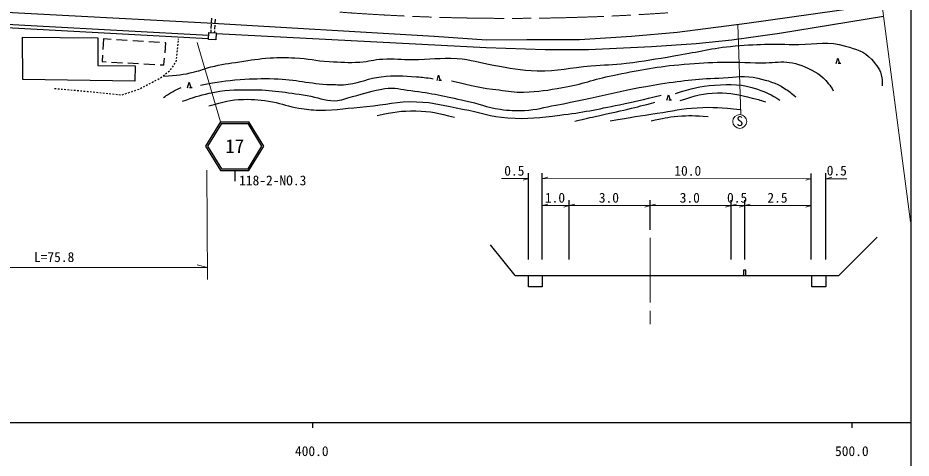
# Model space of a CAD drawing. Units: millimetres, scale not verified. Extents: x 40000 to 680000, y 20000 to 380000.
# Drawn here: x 413340 to 579000, y 198357 to 280092 of the extents above; entities that cross this region are included whole.
import ezdxf
from ezdxf.enums import TextEntityAlignment as Align

# ---------------------------------------------------------------- set-up
doc = ezdxf.new("R2010")
doc.units = ezdxf.units.MM
doc.header["$LTSCALE"] = 1000
doc.linetypes.add('CHAIN', pattern=[18.5, 12, -1.5, 3.5, -1.5])
for name, color, linetype, lineweight in [('M-BGD', 7, 'Continuous', 25), ('M-BGD-HTXT', 7, 'Continuous', 13), ('M-BMK', 2, 'CHAIN', 13), ('M-BMK-SRVR', 3, 'Continuous', 25), ('M-STR-HTXT', 7, 'Continuous', 13), ('M-STR-STRC', 7, 'Continuous', 25), ('M-TTL-BAND', 7, 'Continuous', 25)]:
    doc.layers.add(name, color=color, linetype=linetype, lineweight=lineweight)
doc.styles.add('ＭＳ ゴシック', font='')
doc.styles.get('ＭＳ ゴシック').set_extended_font_data('MS Gothic')

msp = doc.modelspace()

# ---------------------------------------------------------------- linework, layer by layer
at = {"layer": 'M-BGD'}
for p, q in [((449263, 280038), (449216, 279239)), ((449198, 278940), (449151, 278141)), ((449851, 278761), (449799, 277963)), ((449922, 279859), (449870, 279061)), ((449133, 277842), (449104, 277354)), ((449779, 277664), (449757, 277323)), ((429236, 276185), (429107, 274189)), ((430646, 276093), (429236, 276185)), ((433640, 275900), (431644, 276029)), ((436634, 275706), (434638, 275835)), ((439628, 275512), (437632, 275641)), ((440808, 275436), (440626, 275448)), ((440642, 273626), (440808, 275436)), ((443021, 274904), (443052, 275202)), ((443084, 275501), (443115, 275799)), ((443146, 276097), (443154, 276176)), ((442833, 273114), (442865, 273412)), ((442896, 273710), (442927, 274009)), ((442958, 274307), (442990, 274606)), ((429043, 273191), (428964, 271964)), ((428964, 271964), (429733, 271923)), ((430732, 271870), (432729, 271763)), ((433728, 271710), (435725, 271603)), ((440434, 271352), (440551, 272631)), ((442692, 271926), (442712, 271955)), ((442712, 271955), (442740, 272219)), ((442771, 272517), (442802, 272815)), ((565120, 271633), (565420, 272633)), ((565420, 272633), (565720, 271633)), ((436724, 271550), (438721, 271443)), ((439719, 271390), (440434, 271352)), ((441229, 270046), (441470, 270225)), ((441666, 270448), (441837, 270694)), ((442008, 270940), (442179, 271187)), ((442350, 271433), (442521, 271680)), ((565970, 271633), (565470, 271633)), ((438741, 268385), (439006, 268524)), ((439272, 268663), (439538, 268802)), ((439783, 268974), (440024, 269153)), ((440265, 269332), (440506, 269510)), ((440747, 269689), (440988, 269868)), ((491076, 268433), (491376, 269433)), ((491376, 269433), (491676, 268433)), ((491926, 268433), (491426, 268433)), ((420146, 266986), (420445, 266960)), ((420744, 266933), (421043, 266906)), ((421342, 266879), (421640, 266853)), ((421939, 266826), (422238, 266799)), ((422537, 266773), (422836, 266746)), ((423134, 266719), (423433, 266692)), ((435529, 266768), (435813, 266864)), ((436082, 266995), (436348, 267134)), ((436614, 267273), (436880, 267412)), ((437145, 267551), (437411, 267690)), ((437677, 267829), (437943, 267968)), ((438209, 268107), (438475, 268246)), ((444823, 267123), (445123, 268123)), ((445123, 268123), (445423, 267123)), ((445673, 267123), (445173, 267123)), ((423732, 266666), (424031, 266639)), ((424330, 266612), (424628, 266586)), ((424927, 266559), (425226, 266532)), ((425525, 266505), (425824, 266479)), ((426122, 266452), (426239, 266442)), ((426239, 266442), (426421, 266423)), ((426720, 266393), (427018, 266363)), ((427317, 266333), (427615, 266303)), ((427914, 266273), (428212, 266243)), ((428511, 266213), (428809, 266183)), ((429108, 266153), (429406, 266123)), ((429705, 266093), (430003, 266063)), ((430302, 266033), (430600, 266003)), ((430898, 265973), (431197, 265943)), ((431495, 265913), (431794, 265883)), ((432092, 265853), (432391, 265823)), ((432689, 265801), (432973, 265897)), ((433257, 265994), (433541, 266091)), ((433825, 266188), (434109, 266284)), ((434393, 266381), (434677, 266478)), ((434961, 266574), (435245, 266671)), ((533722, 264817), (534022, 265817)), ((534022, 265817), (534322, 264817)), ((534572, 264817), (534072, 264817)), ((508061, 235235), (508061, 251235)), ((560446, 235235), (560446, 251184))]:
    msp.add_line(p, q, dxfattribs=at)
for points in [[(74265, 281419), (81868, 282941), (89628, 284319), (97643, 285187), (107497, 285800), (113521, 285902), (128570, 286063), (173599, 285603), (273881, 284263), (373129, 282578), (396256, 281966), (408739, 281276), (448433, 279158), (490552, 276682), (500278, 275992), (507732, 276043), (517483, 276094), (527132, 276707), (535607, 277422), (548523, 279107), (573566, 282646)], [(370313, 280008), (389827, 278502), (400991, 279455), (448683, 276868)], [(450086, 277164), (500178, 274574), (511129, 274191), (519144, 274242), (530836, 274753), (539106, 275314), (545743, 276029), (554575, 277255), (573866, 280374)], [(370267, 279410), (389830, 277900), (401000, 278854), (448651, 276269)]]:
    msp.add_lwpolyline(points, dxfattribs=at)
for points in [[(448699, 276084), (448759, 277370), (450103, 277307), (450042, 276021)], [(414232, 268617), (414175, 276502), (428164, 276366), (428164, 271260), (435073, 271158), (435039, 268367)]]:
    msp.add_lwpolyline(points, close=True, dxfattribs=at)
for points, knots in [([(440321, 269284), (443011, 269499), (443886, 269492), (446090, 270050), (447282, 270352), (447909, 270669), (449102, 270969), (451166, 271487), (452358, 271621), (454462, 271939), (456668, 272272), (457904, 272498), (460129, 272654), (461920, 272779), (462931, 272737), (464724, 272654), (467208, 272537), (468573, 272141), (471055, 271990), (473285, 271854), (474543, 271753), (476773, 271888), (478439, 271988), (479343, 272358), (481010, 272449), (483181, 272568), (484401, 272341), (486575, 272347), (489787, 272356), (491589, 272744), (494795, 272551), (497465, 272391), (498891, 271741), (501534, 271326), (504693, 270830), (506453, 270294), (509651, 270254), (513556, 270205), (515716, 270837), (519607, 271173), (522158, 271393), (523598, 271388), (526142, 271683), (529607, 272087), (531528, 272464), (534974, 273011), (539089, 273664), (541346, 274374), (545491, 274798), (550413, 275301), (553205, 275185), (558152, 275155), (561544, 275135), (563589, 275846), (566831, 274849), (568843, 274230), (570266, 274001), (571630, 272398), (572626, 271228), (573356, 270499), (573570, 268978), (573651, 268405), (573693, 268123), (573621, 267497)], [0, 0, 0, 0, 1, 1, 1, 2, 2, 2, 3, 3, 3, 4, 4, 4, 5, 5, 5, 6, 6, 6, 7, 7, 7, 8, 8, 8, 9, 9, 9, 10, 10, 10, 11, 11, 11, 12, 12, 12, 13, 13, 13, 14, 14, 14, 15, 15, 15, 16, 16, 16, 17, 17, 17, 18, 18, 18, 19, 19, 19, 20, 20, 20, 21, 21, 21, 21]), ([(493748, 268384), (497897, 267456), (499092, 267110), (502580, 266699), (504350, 266491), (505343, 266248), (507124, 266291), (509975, 266360), (511561, 266689), (514374, 267159), (518057, 267775), (520002, 268684), (523666, 269405), (528423, 270341), (531092, 270931), (535918, 271396), (541458, 271930), (544600, 271947), (550162, 271754), (553742, 271629), (556070, 272534), (559301, 270988), (561173, 270093), (562372, 269566), (563640, 267925), (564036, 267413), (564229, 267192), (564559, 266546)], [0, 0, 0, 0, 1, 1, 1, 2, 2, 2, 3, 3, 3, 4, 4, 4, 5, 5, 5, 6, 6, 6, 7, 7, 7, 8, 8, 8, 9, 9, 9, 9]), ([(443894, 264606), (446089, 265431), (446844, 265648), (448795, 266087), (451725, 266745), (453451, 266756), (456454, 266750), (460583, 266742), (462885, 266275), (466971, 265678), (468998, 265382), (470078, 264670), (472127, 264708), (473438, 264733), (474120, 265165), (475394, 265474), (477730, 266041), (478987, 266621), (481368, 266955), (483249, 267218), (484331, 266821), (486218, 266597), (490207, 266124), (492399, 265549), (496326, 264708), (498857, 264167), (500200, 263506), (502759, 263126), (504516, 262865), (505528, 262840), (507303, 262921), (509605, 263027), (510857, 263471), (513123, 263891), (520725, 265303), (524881, 266648), (532523, 267823), (537038, 268517), (539598, 268793), (544164, 268946), (546655, 269029), (548128, 269502), (550545, 268895), (552553, 268390), (553755, 268123), (555497, 267006), (556360, 266452), (556720, 266214), (557591, 265423)], [0, 0, 0, 0, 1, 1, 1, 2, 2, 2, 3, 3, 3, 4, 4, 4, 5, 5, 5, 6, 6, 6, 7, 7, 7, 8, 8, 8, 9, 9, 9, 10, 10, 10, 11, 11, 11, 12, 12, 12, 13, 13, 13, 14, 14, 14, 15, 15, 15, 16, 16, 16, 16]), ([(447238, 267618), (450679, 268224), (451699, 268427), (454590, 268639), (457037, 268819), (458417, 268841), (460870, 268793), (464998, 268711), (467259, 267822), (471387, 267720), (472643, 267690), (473359, 267593), (474603, 267772), (477031, 268119), (478292, 268875), (480729, 269150), (483266, 269436), (484721, 269368), (487264, 269150), (488465, 269047), (488894, 269014), (490328, 268793)], [0, 0, 0, 0, 1, 1, 1, 2, 2, 2, 3, 3, 3, 4, 4, 4, 5, 5, 5, 6, 6, 6, 7, 7, 7, 7]), ([(440346, 265321), (441168, 265880), (441407, 266053), (442133, 266444), (442698, 266749), (442905, 266847), (443614, 267159)], [0, 0, 0, 0, 1, 1, 1, 2, 2, 2, 2]), ([(535320, 266064), (538447, 267052), (539651, 267398), (542518, 267596), (545656, 267812), (547569, 267880), (550534, 266830), (552224, 266231), (552959, 265910), (554669, 264839)], [0, 0, 0, 0, 1, 1, 1, 2, 2, 2, 3, 3, 3, 3]), ([(448773, 263735), (451586, 264536), (452628, 264887), (455171, 264961), (457279, 265022), (458471, 264844), (460549, 264484), (462479, 264150), (463492, 263625), (465428, 263327), (466880, 263103), (467702, 262969), (469172, 262964), (472638, 262951), (474566, 263352), (478021, 263645), (481631, 263951), (483632, 264643), (487253, 264532), (490635, 264429), (492473, 263745), (495804, 263154), (499105, 262569), (500886, 261772), (504228, 261520), (507972, 261239), (510098, 261592), (513826, 262031), (518189, 262545), (520606, 263064), (524905, 263971), (527929, 264609), (528935, 264837), (532614, 265758)], [0, 0, 0, 0, 1, 1, 1, 2, 2, 2, 3, 3, 3, 4, 4, 4, 5, 5, 5, 6, 6, 6, 7, 7, 7, 8, 8, 8, 9, 9, 9, 10, 10, 10, 11, 11, 11, 11]), ([(536188, 264737), (539129, 265698), (540331, 266124), (543080, 266166), (545621, 266205), (547044, 265797), (549513, 265196), (550476, 264962), (550823, 264887), (551963, 264532)], [0, 0, 0, 0, 1, 1, 1, 2, 2, 2, 3, 3, 3, 3]), ([(516634, 260908), (518768, 261410), (519309, 261535), (521025, 261929), (523156, 262417), (524362, 262642), (526488, 263154), (528448, 263626), (529080, 263791), (531491, 264430)], [0, 0, 0, 0, 1, 1, 1, 2, 2, 2, 3, 3, 3, 3]), ([(523169, 260959), (527386, 261684), (528482, 261879), (531899, 262388), (534786, 262818), (536388, 263249), (539302, 263409), (542430, 263581), (543627, 263451), (547317, 263103)], [0, 0, 0, 0, 1, 1, 1, 2, 2, 2, 3, 3, 3, 3]), ([(479962, 261989), (483151, 262637), (484332, 262877), (487160, 262806), (489989, 262736), (491156, 262437), (494308, 261632)], [0, 0, 0, 0, 1, 1, 1, 2, 2, 2, 2]), ([(530776, 260959), (533033, 261491), (533773, 261649), (535728, 261827), (537913, 262026), (538760, 261950), (541344, 261776)], [0, 0, 0, 0, 1, 1, 1, 2, 2, 2, 2])]:
    msp.add_open_spline(points, degree=3, knots=knots, dxfattribs=at)
at = {"layer": 'M-BGD-HTXT'}
for p, q in [((547395, 262145), (546848, 278888)), ((450923, 260781), (446583, 275524)), ((448528, 231542), (448375, 251836)), ((503061, 250240), (508061, 250240)), ((508061, 250240), (507061, 249977)), ((563272, 250235), (564272, 250498)), ((563272, 250235), (567091, 250234)), ((368701, 233769), (448511, 233769)), ((448511, 233769), (446611, 234269))]:
    msp.add_line(p, q, dxfattribs=at)
msp.add_circle((547211, 260868), 1290, dxfattribs=at)
at = {"layer": 'M-BMK'}
msp.add_arc((504332, 702993), 423000, 265.75903, 274.00839, dxfattribs=at)
at = {"layer": 'M-BMK-SRVR', "lineweight": 13}
msp.add_line((578904, 242251), (573056, 286500), dxfattribs=at)
at = {"layer": 'M-STR-HTXT', "lineweight": 25}
for p, q in [((510601, 235235), (510601, 251235)), ((563157, 235235), (563157, 251235)), ((515601, 235235), (515601, 246235)), ((530601, 240755), (530601, 246235)), ((545601, 235235), (545601, 246235)), ((548150, 235235), (548150, 246235)), ((565601, 232235), (572687, 239387)), ((505593, 232243), (500964, 237936))]:
    msp.add_line(p, q, dxfattribs=at)
at = {"layer": 'M-STR-HTXT'}
for p, q in [((510601, 250235), (511601, 250498)), ((510601, 250235), (560446, 250248)), ((560446, 250248), (559446, 249984)), ((510601, 245235), (511601, 245498)), ((510601, 245235), (515601, 245235)), ((515601, 245235), (514601, 244972)), ((515601, 245235), (516601, 245498)), ((515601, 245235), (530601, 245235)), ((530601, 245235), (529601, 244972)), ((530601, 245235), (531601, 245498)), ((530601, 245235), (545601, 245235)), ((545601, 245235), (544601, 244972)), ((545601, 245235), (546601, 245498)), ((545601, 245235), (548150, 245235)), ((548150, 245235), (547150, 244972)), ((548150, 245235), (549150, 245498)), ((548150, 245235), (560446, 245235)), ((560446, 245235), (559446, 244972))]:
    msp.add_line(p, q, dxfattribs=at)
at = {"layer": 'M-STR-HTXT', "linetype": 'CHAIN'}
msp.add_line((530601, 239235), (530601, 223235), dxfattribs=at)
at = {"layer": 'M-STR-HTXT', "lineweight": 25}
msp.add_lwpolyline([(505593, 232243), (510601, 232235), (515601, 232235), (530601, 232235), (545601, 232235), (548150, 232235), (560601, 232235), (563157, 232235), (565601, 232235)], dxfattribs=at)
for points in [[(508045, 232235), (510601, 232235), (510601, 230163), (508045, 230163)], [(547921, 232235), (548366, 232235), (548366, 233237), (547921, 233237)], [(560601, 232235), (563157, 232235), (563157, 230163), (560601, 230163)]]:
    msp.add_lwpolyline(points, close=True, dxfattribs=at)
at = {"layer": 'M-STR-STRC'}
for p, q in [((450923, 260781), (448159, 256281)), ((451090, 260481), (448511, 256281)), ((450923, 260781), (456195, 260781)), ((451090, 260481), (456027, 260481)), ((458607, 256281), (456027, 260481)), ((458959, 256281), (456195, 260781)), ((448159, 256281), (450923, 251781)), ((448511, 256281), (451090, 252081)), ((456027, 252081), (458607, 256281)), ((456195, 251781), (458959, 256281)), ((451090, 252081), (456027, 252081)), ((450923, 251781), (456195, 251781)), ((453559, 251781), (453559, 249781))]:
    msp.add_line(p, q, dxfattribs=at)
at = {"layer": 'M-TTL-BAND'}
for p, q in [((579000, 20000), (579000, 370000)), ((40000, 205000), (579000, 205000)), ((468000, 205000), (468000, 204000)), ((568000, 205000), (568000, 204000))]:
    msp.add_line(p, q, dxfattribs=at)

# ---------------------------------------------------------------- texts
at = {"layer": 'M-BGD-HTXT', "style": 'ＭＳ ゴシック'}
msp.add_text('S', height=1833, dxfattribs=at).set_placement((547230, 259461), align=Align.BOTTOM_CENTER)
for p in [(503539, 250240), (563341, 250280)]:
    msp.add_text('0.5', height=1833, dxfattribs=at).set_placement(p, align=Align.BOTTOM_LEFT)
msp.add_text('L=75.8', height=1833, rotation=0.061, dxfattribs=at).set_placement((416322, 234212), align=Align.BOTTOM_LEFT)
at = {"layer": 'M-STR-HTXT', "style": 'ＭＳ ゴシック'}
for s, p in [('10.0', (535079, 250235)), ('1.0', (511079, 245235)), ('3.0', (521079, 245235)), ('3.0', (536079, 245235)), ('0.5', (544853, 245235)), ('2.5', (552340, 245235))]:
    msp.add_text(s, height=1833, dxfattribs=at).set_placement(p, align=Align.BOTTOM_LEFT)
at = {"layer": 'M-STR-STRC', "style": 'ＭＳ ゴシック'}
msp.add_text('17', height=2566, dxfattribs=at).set_placement((453559, 256281), align=Align.MIDDLE_CENTER)
msp.add_text('118-2-NO.3', height=1833, dxfattribs=at).set_placement((460606, 248444), align=Align.BOTTOM_CENTER)
at = {"layer": 'M-TTL-BAND', "style": 'ＭＳ ゴシック'}
for s, p in [('400.0', (467844, 198195)), ('500.0', (568000, 198195))]:
    msp.add_text(s, height=1833, dxfattribs=at).set_placement(p, align=Align.BOTTOM_CENTER)

doc.saveas('drawing.dxf')
